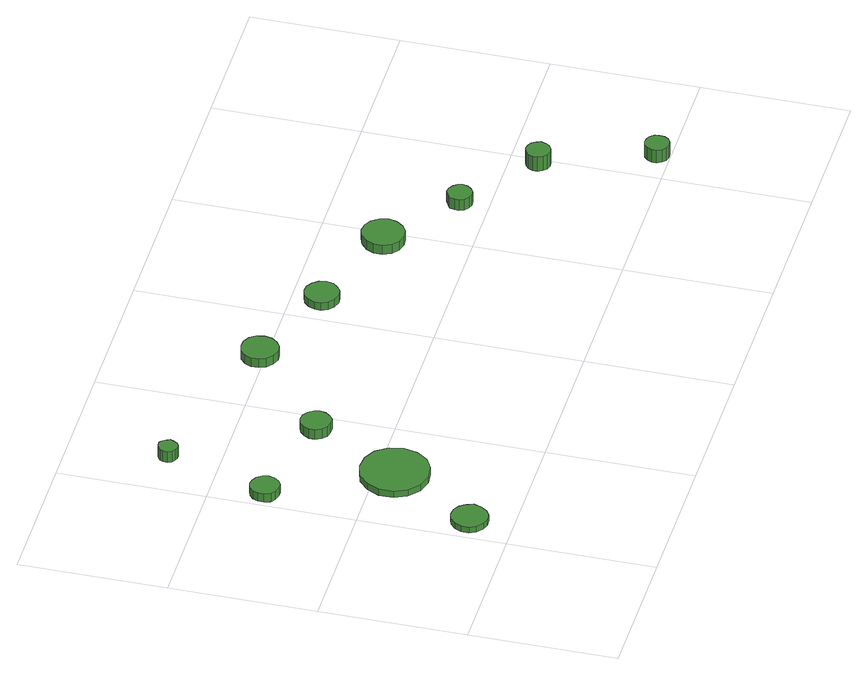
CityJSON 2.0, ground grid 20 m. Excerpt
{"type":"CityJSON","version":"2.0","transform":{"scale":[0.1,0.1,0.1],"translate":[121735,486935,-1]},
"CityObjects":{
"tree1":{"type":"SolitaryVegetationObject","attributes":{"function":"something"},"geometry":[{"type":"MultiSurface","lod":"1","boundaries":[[[0,1,2,3,4,5,6,7,8,9,10,11,12,13,14]],[[15,16,17,18,19,20,21,22,23,24,25,26,27,28,29]],[[0,29,28,1]],[[1,28,27,2]],[[2,27,26,3]],[[3,26,25,4]],[[4,25,24,5]],[[5,24,23,6]],[[6,23,22,7]],[[7,22,21,8]],[[8,21,20,9]],[[9,20,19,10]],[[10,19,18,11]],[[11,18,17,12]],[[12,17,16,13]],[[13,16,15,14]],[[14,15,29,0]]]}]},
"tree2":{"type":"SolitaryVegetationObject","attributes":{"function":"something"},"geometry":[{"type":"MultiSurface","lod":"1","boundaries":[[[30,31,32,33,34,35,36,37,38,39,40,41,42,43,44]],[[45,46,47,48,49,50,51,52,53,54,55,56,57,58,59]],[[30,59,58,31]],[[31,58,57,32]],[[32,57,56,33]],[[33,56,55,34]],[[34,55,54,35]],[[35,54,53,36]],[[36,53,52,37]],[[37,52,51,38]],[[38,51,50,39]],[[39,50,49,40]],[[40,49,48,41]],[[41,48,47,42]],[[42,47,46,43]],[[43,46,45,44]],[[44,45,59,30]]]}]},
"tree3":{"type":"SolitaryVegetationObject","attributes":{"function":"something"},"geometry":[{"type":"MultiSurface","lod":"1","boundaries":[[[60,61,62,63,64,65,66,67,68,69,70,71,72,73,74]],[[75,76,77,78,79,80,81,82,83,84,85,86,87,88,89]],[[60,89,88,61]],[[61,88,87,62]],[[62,87,86,63]],[[63,86,85,64]],[[64,85,84,65]],[[65,84,83,66]],[[66,83,82,67]],[[67,82,81,68]],[[68,81,80,69]],[[69,80,79,70]],[[70,79,78,71]],[[71,78,77,72]],[[72,77,76,73]],[[73,76,75,74]],[[74,75,89,60]]]}]},
"tree4":{"type":"SolitaryVegetationObject","attributes":{"function":"something"},"geometry":[{"type":"MultiSurface","lod":"1","boundaries":[[[90,91,92,93,94,95,96,97,98,99,100,101,102,103,104]],[[105,106,107,108,109,110,111,112,113,114,115,116,117,118,119]],[[90,119,118,91]],[[91,118,117,92]],[[92,117,116,93]],[[93,116,115,94]],[[94,115,114,95]],[[95,114,113,96]],[[96,113,112,97]],[[97,112,111,98]],[[98,111,110,99]],[[99,110,109,100]],[[100,109,108,101]],[[101,108,107,102]],[[102,107,106,103]],[[103,106,105,104]],[[104,105,119,90]]]}]},
"tree5":{"type":"SolitaryVegetationObject","attributes":{"function":"something"},"geometry":[{"type":"MultiSurface","lod":"1","boundaries":[[[120,121,122,123,124,125,126,127,128,129,130,131,132,133,134]],[[135,136,137,138,139,140,141,142,143,144,145,146,147,148,149]],[[120,149,148,121]],[[121,148,147,122]],[[122,147,146,123]],[[123,146,145,124]],[[124,145,144,125]],[[125,144,143,126]],[[126,143,142,127]],[[127,142,141,128]],[[128,141,140,129]],[[129,140,139,130]],[[130,139,138,131]],[[131,138,137,132]],[[132,137,136,133]],[[133,136,135,134]],[[134,135,149,120]]]}]},
"tree6":{"type":"SolitaryVegetationObject","attributes":{"function":"something"},"geometry":[{"type":"MultiSurface","lod":"1","boundaries":[[[150,151,152,153,154,155,156,157,158,159,160,161,162,163,164]],[[165,166,167,168,169,170,171,172,173,174,175,176,177,178,179]],[[150,179,178,151]],[[151,178,177,152]],[[152,177,176,153]],[[153,176,175,154]],[[154,175,174,155]],[[155,174,173,156]],[[156,173,172,157]],[[157,172,171,158]],[[158,171,170,159]],[[159,170,169,160]],[[160,169,168,161]],[[161,168,167,162]],[[162,167,166,163]],[[163,166,165,164]],[[164,165,179,150]]]}]},
"tree7":{"type":"SolitaryVegetationObject","attributes":{"function":"something"},"geometry":[{"type":"MultiSurface","lod":"1","boundaries":[[[180,181,182,183,184,185,186,187,188,189,190,191,192,193,194]],[[195,196,197,198,199,200,201,202,203,204,205,206,207,208,209]],[[180,209,208,181]],[[181,208,207,182]],[[182,207,206,183]],[[183,206,205,184]],[[184,205,204,185]],[[185,204,203,186]],[[186,203,202,187]],[[187,202,201,188]],[[188,201,200,189]],[[189,200,199,190]],[[190,199,198,191]],[[191,198,197,192]],[[192,197,196,193]],[[193,196,195,194]],[[194,195,209,180]]]}]},
"tree8":{"type":"SolitaryVegetationObject","attributes":{"function":"something"},"geometry":[{"type":"MultiSurface","lod":"1","boundaries":[[[210,211,212,213,214,215,216,217,218,219,220,221,222,223,224]],[[225,226,227,228,229,230,231,232,233,234,235,236,237,238,239]],[[210,239,238,211]],[[211,238,237,212]],[[212,237,236,213]],[[213,236,235,214]],[[214,235,234,215]],[[215,234,233,216]],[[216,233,232,217]],[[217,232,231,218]],[[218,231,230,219]],[[219,230,229,220]],[[220,229,228,221]],[[221,228,227,222]],[[222,227,226,223]],[[223,226,225,224]],[[224,225,239,210]]]}]},
"tree9":{"type":"SolitaryVegetationObject","attributes":{"function":"something"}},
"tree10":{"type":"SolitaryVegetationObject","attributes":{"function":"something"},"geometry":[{"type":"MultiSurface","lod":"1","boundaries":[[[240,241,242,243,244,245,246,247,248,249,250,251,252,253,254]],[[255,256,257,258,259,260,261,262,263,264,265,266,267,268,269]],[[240,269,268,241]],[[241,268,267,242]],[[242,267,266,243]],[[243,266,265,244]],[[244,265,264,245]],[[245,264,263,246]],[[246,263,262,247]],[[247,262,261,248]],[[248,261,260,249]],[[249,260,259,250]],[[250,259,258,251]],[[251,258,257,252]],[[252,257,256,253]],[[253,256,255,254]],[[254,255,269,240]]]}]},
"tree11":{"type":"SolitaryVegetationObject","attributes":{"function":"something"},"geometry":[{"type":"MultiSurface","lod":"1","boundaries":[[[270,271,272,273,274,275,276,277,278,279,280,281,282,283,284]],[[285,286,287,288,289,290,291,292,293,294,295,296,297,298,299]],[[270,299,298,271]],[[271,298,297,272]],[[272,297,296,273]],[[273,296,295,274]],[[274,295,294,275]],[[275,294,293,276]],[[276,293,292,277]],[[277,292,291,278]],[[278,291,290,279]],[[279,290,289,280]],[[280,289,288,281]],[[281,288,287,282]],[[282,287,286,283]],[[283,286,285,284]],[[284,285,299,270]]]}]},
"tree12":{"type":"SolitaryVegetationObject","attributes":{"function":"something"}},
"tree13":{"type":"SolitaryVegetationObject","attributes":{"function":"something"},"geometry":[{"type":"MultiSurface","lod":"1","boundaries":[[[300,301,302,303,304,305,306,307,308,309,310,311,312,313,314]],[[315,316,317,318,319,320,321,322,323,324,325,326,327,328,329]],[[300,329,328,301]],[[301,328,327,302]],[[302,327,326,303]],[[303,326,325,304]],[[304,325,324,305]],[[305,324,323,306]],[[306,323,322,307]],[[307,322,321,308]],[[308,321,320,309]],[[309,320,319,310]],[[310,319,318,311]],[[311,318,317,312]],[[312,317,316,313]],[[313,316,315,314]],[[314,315,329,300]]]}]},
"tree14":{"type":"SolitaryVegetationObject","attributes":{"function":"something"}}
},
"vertices":[
[59,59,15],[56,69,15],[50,77,15],[42,82,15],[31,83,15],[22,80,15],[14,73,15],[10,64,15],[10,53,15],[14,44,15],[22,37,15],[31,34,15],[42,35,15],[50,40,15],[56,49,15],[56,49,6],[50,40,6],[42,35,6],[31,34,6],[22,37,6],[14,44,6],[10,53,6],[10,64,6],[14,73,6],[22,80,6],[31,83,6],[42,82,6],[50,77,6],[56,69,6],[59,59,6],
[46,329,19],[44,337,19],[39,344,19],[32,348,19],[24,349,19],[16,346,19],[10,341,19],[7,333,19],[7,325,19],[10,317,19],[16,312,19],[24,310,19],[32,310,19],[39,314,19],[44,321,19],[44,321,6],[39,314,6],[32,310,6],[24,310,6],[16,312,6],[10,317,6],[7,325,6],[7,333,6],[10,341,6],[16,346,6],[24,349,6],[32,348,6],[39,344,6],[44,337,6],[46,329,6],
[150,176,16],[146,195,16],[135,211,16],[118,220,16],[99,222,16],[80,216,16],[66,203,16],[58,186,16],[58,166,16],[66,149,16],[80,136,16],[99,130,16],[118,132,16],[135,141,16],[146,157,16],[146,157,6],[135,141,6],[118,132,6],[99,130,6],[80,136,6],[66,149,6],[58,166,6],[58,186,6],[66,203,6],[80,216,6],[99,222,6],[118,220,6],[135,211,6],[146,195,6],[150,176,6],
[85,470,22],[83,475,22],[80,480,22],[76,483,22],[70,483,22],[65,481,22],[61,478,22],[59,473,22],[59,467,22],[61,462,22],[65,459,22],[70,457,22],[76,457,22],[80,460,22],[83,465,22],[83,465,5],[80,460,5],[76,457,5],[70,457,5],[65,459,5],[61,462,5],[59,467,5],[59,473,5],[61,478,5],[65,481,5],[70,483,5],[76,483,5],[80,480,5],[83,475,5],[85,470,5],
[195,299,20],[193,307,20],[188,314,20],[181,319,20],[172,320,20],[164,317,20],[158,311,20],[154,303,20],[154,295,20],[158,287,20],[164,281,20],[172,279,20],[181,279,20],[188,284,20],[193,291,20],[193,291,5],[188,284,5],[181,279,5],[172,279,5],[164,281,5],[158,287,5],[154,295,5],[154,303,5],[158,311,5],[164,317,5],[172,320,5],[181,319,5],[188,314,5],[193,307,5],[195,299,5],
[332,408,19],[330,419,19],[324,427,19],[315,432,19],[305,433,19],[295,430,19],[287,423,19],[283,414,19],[283,403,19],[287,394,19],[295,387,19],[305,383,19],[315,384,19],[324,390,19],[330,398,19],[330,398,5],[324,390,5],[315,384,5],[305,383,5],[295,387,5],[287,394,5],[283,403,5],[283,414,5],[287,423,5],[295,430,5],[305,433,5],[315,432,5],[324,427,5],[330,419,5],[332,408,5],
[467,361,17],[465,370,17],[459,378,17],[451,383,17],[442,384,17],[432,381,17],[425,374,17],[421,365,17],[421,356,17],[425,347,17],[432,341,17],[442,338,17],[451,339,17],[459,344,17],[465,351,17],[465,351,5],[459,344,5],[451,339,5],[442,338,5],[432,341,5],[425,347,5],[421,356,5],[421,365,5],[425,374,5],[432,381,5],[442,384,5],[451,383,5],[459,378,5],[465,370,5],[467,361,5],
[613,315,19],[610,327,19],[603,337,19],[593,343,19],[581,344,19],[570,340,19],[561,332,19],[556,321,19],[556,309,19],[561,298,19],[570,290,19],[581,287,19],[593,288,19],[603,294,19],[610,304,19],[610,304,5],[603,294,5],[593,288,5],[581,287,5],[570,290,5],[561,298,5],[556,309,5],[556,321,5],[561,332,5],[570,340,5],[581,344,5],[593,343,5],[603,337,5],[610,327,5],[613,315,5],
[704,240,22],[702,247,22],[698,252,22],[692,256,22],[685,257,22],[679,254,22],[673,250,22],[671,243,22],[671,237,22],[673,230,22],[679,226,22],[685,223,22],[692,224,22],[698,228,22],[702,233,22],[702,233,5],[698,228,5],[692,224,5],[685,223,5],[679,226,5],[673,230,5],[671,237,5],[671,243,5],[673,250,5],[679,254,5],[685,257,5],[692,256,5],[698,252,5],[702,247,5],[704,240,5],
[808,163,29],[806,169,29],[802,175,29],[796,178,29],[790,179,29],[783,177,29],[778,172,29],[775,166,29],[775,159,29],[778,153,29],[783,148,29],[790,146,29],[796,147,29],[802,150,29],[806,156,29],[806,156,6],[802,150,6],[796,147,6],[790,146,6],[783,148,6],[778,153,6],[775,159,6],[775,166,6],[778,172,6],[783,177,6],[790,179,6],[796,178,6],[802,175,6],[806,169,6],[808,163,6],
[863,19,26],[862,25,26],[858,31,26],[852,34,26],[845,35,26],[839,33,26],[834,28,26],[831,22,26],[831,15,26],[834,9,26],[839,4,26],[845,2,26],[852,3,26],[858,6,26],[862,12,26],[862,12,6],[858,6,6],[852,3,6],[845,2,6],[839,4,6],[834,9,6],[831,15,6],[831,22,6],[834,28,6],[839,33,6],[845,35,6],[852,34,6],[858,31,6],[862,25,6],[863,19,6]
]}
